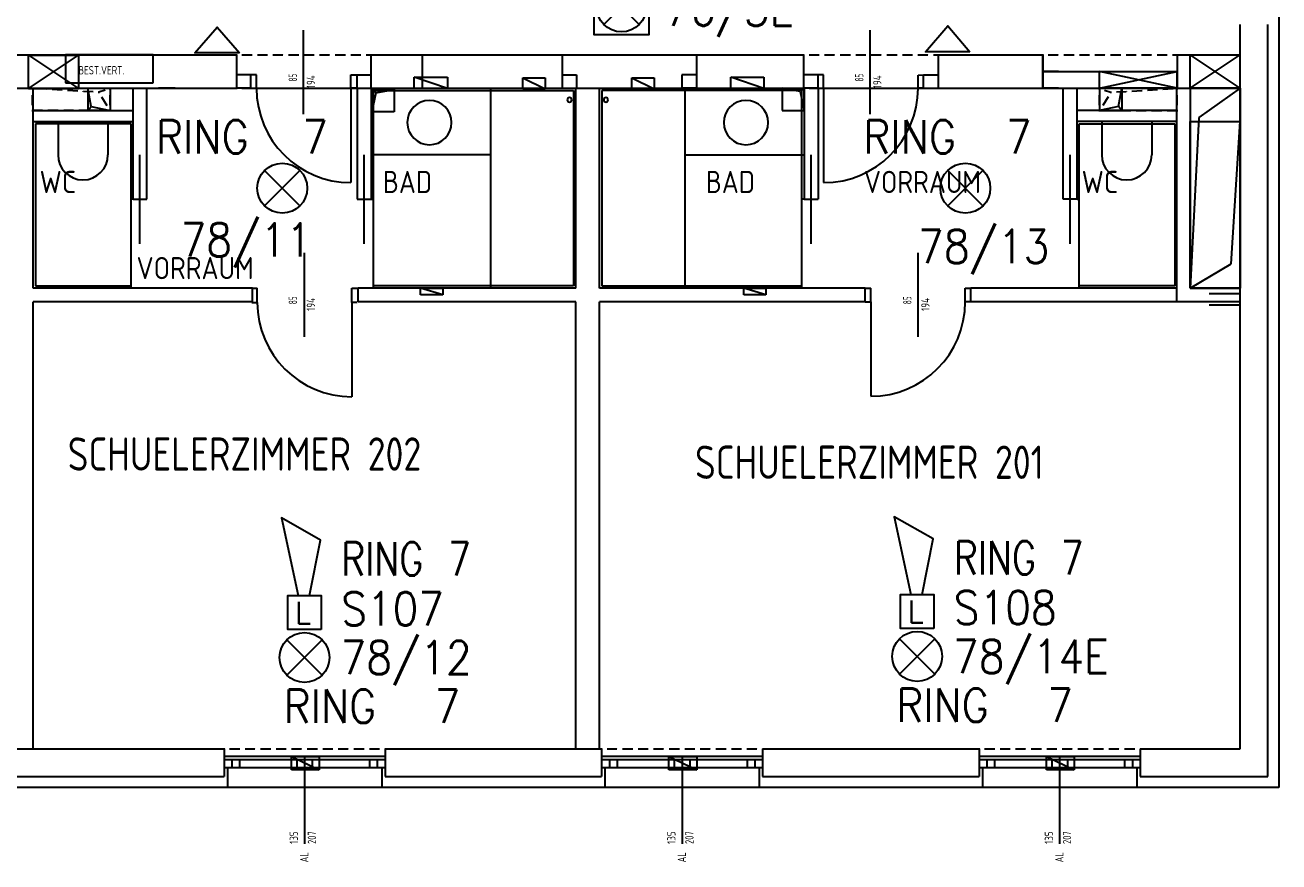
# Model space of a CAD drawing. Extents: x -85 to 7936, y -77 to 3090.
# Drawn here: x 3336 to 4465, y -77 to 677 of the extents above; entities that cross this region are included whole.
import ezdxf
from ezdxf.enums import TextEntityAlignment as Align

# ---------------------------------------------------------------- set-up
doc = ezdxf.new("R2010")
doc.units = 0
doc.header["$LTSCALE"] = 120
doc.linetypes.add('Y$0$ACHSE', pattern=[0.115, 0, -0.04, 0.075, 0])
doc.layers.get('0').update_dxf_attribs({"linetype": 'CONTINUOUS'})
doc.layers.add('SECO-BRAND', color=240, linetype='CONTINUOUS')
doc.layers.add('SECO-BRAND_LOOP', color=81, linetype='CONTINUOUS')
doc.styles.add('ROMANS', font='romans.shx', dxfattribs={"width": 0.9})
doc.styles.add('SMALL', font='ISO.SHX', dxfattribs={"height": 12.5})

# ---------------------------------------------------------------- blocks, each defined once
blk = doc.blocks.new('SecoS-indikator o mg')
blk.add_lwpolyline([(0.2, 0), (-0.2, 0), (0, 0.234)], close=True)
at = {"color": 81, "style": 'ROMANS', "width": 0.9, "flags": 1}
blk.add_attdef('MELDERNUMMER', (0.219, 0.425), '', height=0.3, dxfattribs=at)
at = {"style": 'ROMANS', "width": 0.9, "flags": 1}
for tag, p in [('PRODUKT_1', (-0.267, -0.029)), ('PRODUKT_2', (-0.267, -0.479)), ('TECHNIK', (-0.267, -0.931)), ('SECOPOS', (-0.267, -1.393))]:
    blk.add_attdef(tag, text='', height=0.3, dxfattribs=at).set_placement(p, align=Align.RIGHT)
at = {"color": 81, "style": 'ROMANS', "width": 0.9}
for tag, p in [('LINE_1', (0.219, -0.023)), ('LINE_2', (0.219, -0.475)), ('ZUSATZTEXT', (0.219, -0.92))]:
    blk.add_attdef(tag, p, '', height=0.3, dxfattribs=at)
at = {"layer": 'SECO-BRAND_LOOP', "color": 7, "style": 'ROMANS', "width": 0.8}
for tag, p, flags in [('RING', (0.219, 0.874), 9), ('RINGNUMMER', (1.183, 0.874), 1)]:
    blk.add_attdef(tag, p, '', height=0.3, dxfattribs=dict(at, flags=flags))
blk = doc.blocks.new('SecoS-opt zwdi')
for p, q in [((0.159, 0.159), (-0.159, -0.159)), ((-0.159, 0.159), (0.159, -0.159))]:
    blk.add_line(p, q)
for points in [[(-0.201, 0.32), (-0.001, 0.555), (0.199, 0.32)], [(0.25, 0.25), (-0.25, 0.25), (-0.25, -0.25), (0.25, -0.25)]]:
    blk.add_lwpolyline(points, close=True)
blk.add_circle((0, 0), 0.225)
at = {"style": 'ROMANS', "width": 0.9, "flags": 1}
for tag, p in [('PRODUKT_1', (-0.344, -0.147)), ('PRODUKT_2', (-0.344, -0.597)), ('TECHNIK', (-0.344, -1.049)), ('SECOPOS', (-0.344, -1.511))]:
    blk.add_attdef(tag, text='', height=0.3, dxfattribs=at).set_placement(p, align=Align.RIGHT)
at = {"color": 81, "style": 'ROMANS', "width": 0.9}
for tag, p in [('MELDERNUMMER', (0.33, -0.131)), ('LINE_1', (0.33, -0.579)), ('LINE_2', (0.33, -1.031)), ('ZUSATZTEXT', (0.33, -1.476))]:
    blk.add_attdef(tag, p, '', height=0.3, dxfattribs=at)
at = {"layer": 'SECO-BRAND_LOOP', "color": 7, "style": 'ROMANS', "width": 0.8, "flags": 8}
blk.add_attdef('RING', (0.33, 0.317), '', height=0.3, dxfattribs=at)
at = {"layer": 'SECO-BRAND_LOOP', "color": 7, "style": 'ROMANS', "width": 0.8}
blk.add_attdef('RINGNUMMER', (1.294, 0.317), '', height=0.3, dxfattribs=at)
blk = doc.blocks.new('SecoS-opt')
for p, q in [((0.159, 0.159), (-0.159, -0.159)), ((-0.159, 0.159), (0.159, -0.159))]:
    blk.add_line(p, q)
blk.add_circle((0, 0), 0.225)
at = {"style": 'ROMANS', "width": 0.9, "flags": 1}
for tag, p in [('PRODUKT_1', (-0.344, -0.147)), ('PRODUKT_2', (-0.344, -0.597)), ('TECHNIK', (-0.344, -1.049)), ('SECOPOS', (-0.344, -1.511))]:
    blk.add_attdef(tag, text='', height=0.3, dxfattribs=at).set_placement(p, align=Align.RIGHT)
at = {"color": 81, "style": 'ROMANS', "width": 0.9}
for tag, p in [('MELDERNUMMER', (0.33, -0.131)), ('LINE_1', (0.33, -0.989)), ('LINE_2', (0.33, -1.441)), ('ZUSATZTEXT', (0.33, -1.886))]:
    blk.add_attdef(tag, p, '', height=0.3, dxfattribs=at)
at = {"layer": 'SECO-BRAND_LOOP', "color": 7, "style": 'ROMANS', "width": 0.8, "flags": 8}
blk.add_attdef('RING', (0.33, -0.579), '', height=0.3, dxfattribs=at)
at = {"layer": 'SECO-BRAND_LOOP', "color": 7, "style": 'ROMANS', "width": 0.8}
blk.add_attdef('RINGNUMMER', (1.294, -0.579), '', height=0.3, dxfattribs=at)
blk = doc.blocks.new('SecoS-sirene loop')
blk.add_lwpolyline([(0.044, 0.307), (0.144, 0.807), (-0.206, 1.007), (-0.056, 0.307)])
blk.add_lwpolyline([(0.15, 0), (-0.15, 0), (-0.15, 0.306), (0.15, 0.306)], close=True)
at = {"color": 82, "style": 'ROMANS'}
blk.add_text('L', height=0.2, dxfattribs=at).set_placement((-0.085, 0.051))
at = {"style": 'ROMANS', "width": 0.9, "flags": 1}
for tag, p in [('PRODUKT_1', (-0.344, 0.022)), ('PRODUKT_2', (-0.344, -0.428)), ('TECHNIK', (-0.344, -0.88)), ('SECOPOS', (-0.344, -1.342))]:
    blk.add_attdef(tag, text='', height=0.3, dxfattribs=at).set_placement(p, align=Align.RIGHT)
at = {"color": 81, "style": 'ROMANS', "width": 0.9}
for tag, p in [('MELDERNUMMER', (0.33, 0.038)), ('LINE_1', (0.33, -0.41)), ('LINE_2', (0.33, -0.861)), ('ZUSATZTEXT', (0.33, -1.307))]:
    blk.add_attdef(tag, p, '', height=0.3, dxfattribs=at)
at = {"layer": 'SECO-BRAND_LOOP', "color": 7, "style": 'ROMANS', "width": 0.8, "flags": 8}
blk.add_attdef('RING', (0.33, 0.487), '', height=0.3, dxfattribs=at)
at = {"layer": 'SECO-BRAND_LOOP', "color": 7, "style": 'ROMANS', "width": 0.8}
blk.add_attdef('RINGNUMMER', (1.294, 0.487), '', height=0.3, dxfattribs=at)

msp = doc.modelspace()

# ---------------------------------------------------------------- linework, layer by layer
at = {"color": 252, "linetype": 'Continuous'}
for p, q in [((4465, 1510), (4465, 197)), ((4465, 1510), (4465, -10)), ((4430, 650), (4430, 677.5)), ((4430, 650), (4430, 677.5)), ((4455, 197), (4455, 677.5)), ((4455, 0), (4455, 677.5)), ((3586.6, 596.8), (3586.6, 672.3)), ((4096.8, 596.8), (4096.8, 672.3)), ((3260.4, 650), (3526.2, 650)), ((3338.9, 649.8), (3383.9, 649.8)), ((3338.9, 649.8), (3383.9, 619.8)), ((3338.9, 619.8), (3383.9, 649.8)), ((3338.9, 619.8), (3338.9, 649.8)), ((3451.2, 650), (3372.2, 650)), ((3372.2, 650), (3372.2, 625)), ((3383.9, 649.8), (3383.9, 619.8)), ((3451.2, 625), (3451.2, 650)), ((3526.2, 650), (3526.2, 620)), ((3647.4, 650), (3693.4, 650)), ((3647.4, 620), (3647.4, 650)), ((3693.4, 650), (3819.4, 650)), ((3693.4, 650), (3693.4, 620)), ((3819.4, 650), (3940.4, 650)), ((3819.4, 650), (3819.4, 620)), ((3940.4, 650), (4037, 650)), ((3940.4, 650), (3940.4, 620)), ((4037, 650), (4037, 620)), ((4158.2, 650), (4252.4, 650)), ((4158.2, 650), (4158.2, 620)), ((4252.4, 650), (4252.4, 620)), ((4252.4, 620), (4252.4, 650)), ((4252.4, 650), (4252.4, 620)), ((4373.4, 650), (4430, 650)), ((4373.4, 650), (4373.4, 620)), ((4430, 620), (4385, 650)), ((4385, 620), (4430, 650)), ((4385, 650), (4430, 650)), ((4385, 620), (4385, 650)), ((4402.3, 650), (4430, 650)), ((4430, 620), (4430, 650)), ((4266.4, 635), (4251.4, 635)), ((4252.4, 635), (4373.4, 635)), ((4303.4, 635), (4373.4, 635)), ((4373.4, 620), (4303.4, 635)), ((4303.4, 620), (4373.4, 635)), ((4303.4, 620), (4303.4, 635)), ((4373.4, 620), (4373.4, 635)), ((3372.2, 625), (3451.2, 625)), ((3539.2, 632), (3526.2, 632)), ((3544.2, 632), (3539.2, 632)), ((3539.2, 620), (3539.2, 632)), ((3544.2, 620), (3544.2, 632)), ((3629.2, 620), (3629.2, 632)), ((3629.2, 632), (3634.9, 632)), ((3634.9, 620), (3634.9, 632)), ((3634.9, 632), (3647.4, 632)), ((3686.3, 619.9), (3686.3, 629.9)), ((3716.2, 619.9), (3686.3, 629.9)), ((3686.3, 629.9), (3716.2, 629.9)), ((3686.3, 629.9), (3716.2, 629.9)), ((3716.2, 629.9), (3716.2, 619.9)), ((3716.2, 629.9), (3716.2, 619.9)), ((3784.1, 629.4), (3804.1, 619.4)), ((3784.1, 629.4), (3804.1, 629.4)), ((3784.1, 619.4), (3784.1, 629.4)), ((3784.1, 619.4), (3784.1, 629.4)), ((3804.1, 629.4), (3804.1, 619.4)), ((3819.4, 632), (3832.4, 632)), ((3832.4, 632), (3832.4, 620)), ((3882.3, 619.4), (3882.3, 629.4)), ((3882.3, 629.4), (3902.3, 619.4)), ((3882.3, 629.4), (3902.3, 629.4)), ((3882.3, 619.4), (3882.3, 629.4)), ((3902.3, 629.4), (3902.3, 619.4)), ((3927.4, 632), (3927.4, 620)), ((3940.4, 632), (3927.4, 632)), ((3971.3, 629.9), (4001.2, 629.9)), ((4001.2, 619.9), (3971.3, 629.9)), ((3971.3, 619.9), (3971.3, 629.9)), ((3971.3, 629.9), (4001.2, 629.9)), ((4001.2, 629.9), (4001.2, 619.9)), ((4001.2, 629.9), (4001.2, 619.9)), ((4050, 632), (4037, 632)), ((4055, 632), (4050, 632)), ((4050, 620), (4050, 632)), ((4055, 620), (4055, 632)), ((4140, 631.9), (4145, 632)), ((4140, 620), (4140, 631.9)), ((4145, 620), (4145, 632)), ((4145, 632), (4158, 632)), ((3260.4, 620), (3526.2, 620)), ((3338.9, 619.8), (3383.9, 619.8)), ((3343.2, 440), (3343.2, 620)), ((3395.4, 603.6), (3392.5, 620)), ((3392.5, 620), (3392.5, 600)), ((3392.5, 620), (3412.5, 620)), ((3412.5, 620), (3412.5, 600)), ((3433.1, 520), (3433.1, 620)), ((3445.6, 520), (3445.6, 620)), ((3471, 620), (3456, 620)), ((3539.2, 620), (3526.2, 620)), ((3539.2, 620), (3544.2, 620)), ((3544.2, 620), (3629.2, 620)), ((3629.2, 620), (3629.2, 535)), ((3634.2, 620), (3629.2, 620)), ((3634.9, 620), (3634.9, 520)), ((3634.9, 620), (3647.9, 620)), ((3647.4, 620), (3647.4, 520)), ((3647.9, 620), (3693.4, 620)), ((3648.2, 598.9), (3648.2, 618.9)), ((3648.2, 598.9), (3648.2, 618.9)), ((3648.2, 618.9), (3651.7, 616)), ((3648.2, 618.9), (3651.7, 616)), ((3668.2, 618.9), (3648.2, 618.9)), ((3651.7, 616), (3648.2, 598.9)), ((3649.5, 618), (3829.8, 618)), ((3649.5, 440), (3649.5, 618)), ((3651.7, 616), (3668.2, 618.9)), ((3668.2, 618.9), (3668.2, 598.9)), ((3716.2, 619.9), (3686.3, 619.9)), ((3693.4, 620), (3819.4, 620)), ((3755, 620), (3755, 440)), ((3804.1, 619.4), (3784.1, 619.4)), ((3804.1, 619.4), (3784.1, 619.4)), ((3819.4, 620), (3940.4, 620)), ((3819.4, 620), (3832.4, 620)), ((3829.8, 618), (3829.8, 442)), ((3831.7, 440), (3831.7, 620)), ((3853.2, 440), (3853.2, 620)), ((4035.5, 618), (3855.2, 618)), ((3855.2, 618), (3855.2, 442)), ((3902.3, 619.4), (3882.3, 619.4)), ((3902.3, 619.4), (3882.3, 619.4)), ((3940.4, 620), (3927.4, 620)), ((3930, 620), (3930, 440)), ((3940.4, 620), (4037, 620)), ((4001.2, 619.9), (3971.3, 619.9)), ((4033.9, 617.1), (4017.5, 620)), ((4017.5, 620), (4037.5, 620)), ((4017.5, 620), (4017.5, 600)), ((4037.5, 620), (4033.9, 617.1)), ((4037.5, 620), (4033.9, 617.1)), ((4033.9, 617.1), (4037.5, 600)), ((4035.5, 440), (4035.5, 618)), ((4050, 620), (4037, 620)), ((4037.5, 620), (4037.5, 520)), ((4037.5, 600), (4037.5, 620)), ((4037.5, 600), (4037.5, 620)), ((4050, 620), (4050, 520)), ((4050, 620), (4055, 620)), ((4055, 620), (4140, 620)), ((4055, 620), (4055, 535)), ((4145, 620), (4140, 620)), ((4145, 620), (4158, 620)), ((4158.2, 620), (4252.4, 620)), ((4266.4, 620), (4251.4, 620)), ((4252.4, 620), (4373.4, 620)), ((4270.7, 520), (4270.7, 620)), ((4283.2, 520), (4283.2, 620)), ((4373.4, 620), (4303.4, 620)), ((4303.4, 620), (4303.4, 600)), ((4323.4, 620), (4303.4, 620)), ((4320.5, 603.6), (4323.4, 620)), ((4323.4, 620), (4323.4, 600)), ((4373.2, 427.5), (4373.2, 620)), ((4373.4, 620), (4430, 620)), ((4385, 620), (4385, 440)), ((4430, 620), (4385, 620)), ((4430, 620), (4390, 620)), ((4430, 620), (4393, 593.7)), ((4402.3, 620), (4430, 620)), ((4430, 197), (4430, 620)), ((4430, 25), (4430, 620)), ((4430, 620), (4430, 440)), ((3343.2, 600), (3432.7, 600)), ((3392.5, 600), (3395.4, 603.6)), ((3392.5, 600), (3395.4, 603.6)), ((3412.5, 600), (3392.5, 600)), ((3412.5, 600), (3392.5, 600)), ((3395.4, 603.6), (3412.5, 600)), ((3668.2, 598.9), (3648.2, 598.9)), ((4017.5, 600), (4037.5, 600)), ((4372.6, 600), (4283.2, 600)), ((4320.5, 603.6), (4303.4, 600)), ((4303.4, 600), (4323.4, 600)), ((4303.4, 600), (4323.4, 600)), ((4323.4, 600), (4320.5, 603.6)), ((4323.4, 600), (4320.5, 603.6)), ((3343.2, 590), (3432.7, 590)), ((3345.2, 587.9), (3345.2, 442)), ((3431.3, 587.9), (3345.2, 587.9)), ((3365.5, 590), (3365.5, 560)), ((3410.5, 590), (3410.5, 560)), ((3431.3, 440), (3431.3, 587.9)), ((4372.6, 590), (4283.2, 590)), ((4285.2, 588), (4371.2, 588)), ((4285.2, 440), (4285.2, 588)), ((4305.4, 590), (4305.4, 560)), ((4350.4, 590), (4350.4, 560)), ((4371.2, 588), (4371.2, 442)), ((4393, 593.7), (4385, 440)), ((4385, 440), (4385, 590)), ((4385, 590), (4430, 590)), ((4422, 461.9), (4430, 590)), ((4430, 440), (4430, 590)), ((3439.3, 480), (3439.3, 560)), ((3641.1, 480), (3641.1, 560)), ((3755, 560), (3647.4, 560)), ((3930, 560), (4037.5, 560)), ((4043.7, 480), (4043.7, 560)), ((4276.9, 480), (4276.9, 560)), ((3433.3, 520), (3431.3, 520)), ((3433.1, 520), (3445.6, 520)), ((3634.9, 520), (3647.4, 520)), ((3647.5, 520), (3649.5, 520)), ((4037.5, 520), (4035.5, 520)), ((4037.5, 520), (4050, 520)), ((4283.2, 520), (4270.7, 520)), ((4283.2, 520), (4285.2, 520)), ((3587.6, 396.2), (3587.6, 471.7)), ((4140, 396.2), (4140, 471.7)), ((4385, 440), (4422, 461.9)), ((3345.2, 442), (3431.3, 442)), ((3829.8, 442), (3649.5, 442)), ((3855.2, 442), (4035.5, 442)), ((4371.2, 442), (4285.2, 442)), ((3540.7, 440), (3343.2, 440)), ((3471, 440), (3456, 440)), ((3540, 440), (3545, 440)), ((3540.7, 427.5), (3540.7, 440)), ((3545, 427.1), (3545, 440)), ((3630, 427.1), (3630, 440)), ((3630, 440), (3635.7, 440)), ((3831.7, 440), (3635.7, 440)), ((3635.7, 427.5), (3635.7, 440)), ((3692, 439.9), (3712, 439.9)), ((3712, 433.9), (3692, 439.9)), ((3692, 433.9), (3692, 439.9)), ((3692, 439.9), (3712, 439.9)), ((3712, 433.9), (3692, 433.9)), ((3712, 439.9), (3712, 433.9)), ((3712, 439.9), (3712, 433.9)), ((4092.5, 440), (3853.2, 440)), ((3983, 440), (4003, 440)), ((4003, 434), (3983, 440)), ((3983, 434), (3983, 440)), ((3983, 440), (4003, 440)), ((4003, 434), (3983, 434)), ((4003, 440), (4003, 434)), ((4003, 440), (4003, 434)), ((4092.5, 427.5), (4092.5, 440)), ((4092.5, 440), (4097.5, 440)), ((4097.5, 427.5), (4097.5, 440)), ((4182.5, 427.5), (4182.5, 440)), ((4182.5, 440), (4187.5, 440)), ((4373.2, 440), (4187.5, 440)), ((4187.5, 427.5), (4187.5, 440)), ((4430, 440), (4385, 440)), ((4385, 440), (4430, 440)), ((4430, 440), (4385, 440)), ((4430, 440), (4402.3, 440)), ((4402.3, 435), (4430, 435)), ((3343.2, 25), (3343.2, 427.5)), ((3540.7, 427.5), (3343.2, 427.5)), ((3540, 427.1), (3545, 427.1)), ((3630, 427.1), (3630, 342.1)), ((3635, 427.1), (3630, 427.1)), ((3831.7, 427.5), (3635.7, 427.5)), ((3831.7, 25), (3831.7, 427.5)), ((3853.2, 25), (3853.2, 427.5)), ((4092.5, 427.5), (3853.2, 427.5)), ((4092.5, 427.5), (4097.5, 427.5)), ((4097.5, 427.5), (4097.5, 342.5)), ((4187.5, 427.5), (4182.5, 427.5)), ((4430, 427.5), (4187.5, 427.5)), ((4430, 427.5), (4402.3, 427.5)), ((4402.3, 425), (4430, 425)), ((3320, 25), (3515, 25)), ((3515, 25), (3515, 0)), ((3660, 25), (3660, 0)), ((3660, 25), (3855, 25)), ((3855, 25), (3855, 0)), ((4000, 25), (4195, 25)), ((4000, 25), (4000, 0)), ((4195, 25), (4195, 0)), ((4340, 25), (4340, 0)), ((4340, 25), (4430, 25)), ((3660, 18), (3515, 18)), ((3660, 15), (3515, 15)), ((3522, 15), (3522, 8)), ((3529, 15), (3529, 8)), ((3575.7, 6), (3575.7, 18)), ((3575.7, 18), (3600.7, 6)), ((3575.7, 6), (3575.7, 18)), ((3575.7, 18), (3600.7, 18)), ((3580.5, 15), (3580.5, 8)), ((3587.5, 18), (3587.5, -60.8)), ((3587.5, 15), (3587.5, 8)), ((3594.5, 15), (3594.5, 8)), ((3600.7, 18), (3600.7, 6)), ((3646, 15), (3646, 8)), ((3653, 15), (3653, 8)), ((4000, 18), (3855, 18)), ((4000, 15), (3855, 15)), ((3862, 15), (3862, 8)), ((3869, 15), (3869, 8)), ((3915.7, 6), (3915.7, 18)), ((3915.7, 18), (3940.7, 6)), ((3915.7, 6), (3915.7, 18)), ((3915.7, 18), (3940.7, 18)), ((3920.5, 15), (3920.5, 8)), ((3927.5, 18), (3927.5, -60.8)), ((3927.5, 15), (3927.5, 8)), ((3934.5, 15), (3934.5, 8)), ((3940.7, 18), (3940.7, 6)), ((3986, 15), (3986, 8)), ((3993, 15), (3993, 8)), ((4340, 18), (4195, 18)), ((4340, 15), (4195, 15)), ((4202, 15), (4202, 8)), ((4209, 15), (4209, 8)), ((4255.7, 6), (4255.7, 18)), ((4255.7, 18), (4280.7, 6)), ((4255.7, 6), (4255.7, 18)), ((4255.7, 18), (4280.7, 18)), ((4260.5, 15), (4260.5, 8)), ((4267.5, 18), (4267.5, -60.8)), ((4267.5, 15), (4267.5, 8)), ((4274.5, 15), (4274.5, 8)), ((4280.7, 18), (4280.7, 6)), ((4326, 15), (4326, 8)), ((4333, 15), (4333, 8)), ((3320, 0), (3515, 0)), ((3515, 8), (3660, 8)), ((3518, 8), (3518, -10)), ((3600.7, 6), (3575.7, 6)), ((3600.7, 6), (3575.7, 6)), ((3657, 8), (3657, -10)), ((3660, 0), (3855, 0)), ((3855, 8), (4000, 8)), ((3858, 8), (3858, -10)), ((3940.7, 6), (3915.7, 6)), ((3940.7, 6), (3915.7, 6)), ((3997, 8), (3997, -10)), ((4000, 0), (4195, 0)), ((4195, 8), (4340, 8)), ((4198, 8), (4198, -10)), ((4280.7, 6), (4255.7, 6)), ((4280.7, 6), (4255.7, 6)), ((4337, 8), (4337, -10)), ((4340, 0), (4455, 0)), ((4465, -10), (-9.5, -10))]:
    msp.add_line(p, q, dxfattribs=at)
at = {"color": 252, "linetype": 'Y$0$ACHSE'}
for p, q in [((3526.2, 650), (3647.4, 650)), ((4037, 650), (4158, 650)), ((4252.4, 650), (4373.4, 650)), ((3342.5, 620), (3412.5, 620)), ((3342.5, 620), (3412.5, 620)), ((3402.2, 616.4), (3342.5, 620)), ((3342.5, 600), (3342.5, 620)), ((3412.5, 620), (3402.2, 616.4)), ((3412.5, 620), (3402.2, 616.4)), ((3402.2, 616.4), (3412.5, 600)), ((3412.5, 600), (3412.5, 620)), ((3526.2, 620), (3647.4, 620)), ((4037, 620), (4156.8, 620)), ((4373.4, 620), (4303.4, 620)), ((4373.4, 620), (4303.4, 620)), ((4303.4, 600), (4303.4, 620)), ((4303.4, 620), (4313.7, 616.4)), ((4303.4, 620), (4313.7, 616.4)), ((4313.7, 616.4), (4303.4, 600)), ((4313.7, 616.4), (4373.4, 620)), ((4373.4, 600), (4373.4, 620)), ((3412.5, 600), (3342.5, 600)), ((4303.4, 600), (4373.4, 600)), ((3515, 25), (3660, 25)), ((3855, 25), (4000, 25)), ((4195, 25), (4340, 25))]:
    msp.add_line(p, q, dxfattribs=at)
at = {"color": 252, "linetype": 'Continuous'}
for centre, radius, start, end in [((3629.2, 620), 85, 180, 270), ((3826.1, 609.6), 2, 0, 180), ((3858.9, 609.6), 2, 0, 180), ((4055, 620), 85, 270, 0), ((3700, 589.1), 20, 0, 180), ((3826.1, 609.6), 2, 180, 0), ((3858.9, 609.6), 2, 180, 0), ((3985, 589.1), 20, 0, 180), ((3700, 589.1), 20, 180, 0), ((3985, 589.1), 20, 180, 0), ((3388, 560), 22.5, 180, 0), ((4327.9, 560), 22.5, 180, 0), ((3630, 427.1), 85, 180, 270), ((4097.5, 427.5), 85, 270, 0)]:
    msp.add_arc(centre, radius, start, end, dxfattribs=at)

# ---------------------------------------------------------------- block references
at = {"layer": 'SECO-BRAND'}
ref = msp.add_blockref('SecoS-opt zwdi', (3873, 693.3, 280), dxfattribs=dict(at, xscale=100, yscale=100, zscale=100))
ref.add_attrib('MELDERNUMMER', '76/3E', (3911.4, 676.2, -27720), dxfattribs={"layer": '0', "color": 81, "height": 30, "style": 'ROMANS', "width": 0.9})
ref.add_attrib('RINGNUMMER', '7', (4050.9, 721.1, -27720), dxfattribs={"layer": 'SECO-BRAND_LOOP', "color": 7, "height": 30, "style": 'ROMANS', "width": 0.9})
ref.add_attrib('RING', 'RING', (3911.5, 721.1, -27720), dxfattribs={"layer": 'SECO-BRAND_LOOP', "color": 7, "height": 30, "style": 'ROMANS', "width": 0.9, "flags": 8})
at = {"layer": 'SECO-BRAND', "xscale": 100, "yscale": 100, "zscale": 100}
for p in [(3508.8, 651.8, 220), (4166.7, 652.9, 220)]:
    msp.add_blockref('SecoS-indikator o mg', p, dxfattribs=at)
at = {"layer": 'SECO-BRAND'}
ref = msp.add_blockref('SecoS-opt', (3567.5, 530, 280), dxfattribs=dict(at, xscale=100, yscale=100, zscale=100))
ref.add_attrib('MELDERNUMMER', '78/11', (3476, 468.4, -27720), dxfattribs={"layer": '0', "color": 81, "height": 30, "style": 'ROMANS', "width": 0.9})
ref.add_attrib('RINGNUMMER', '7', (3585.6, 561.3, -27720), dxfattribs={"layer": 'SECO-BRAND_LOOP', "color": 7, "height": 30, "style": 'ROMANS', "width": 0.9})
ref.add_attrib('RING', 'RING', (3453.9, 561.3, -27720), dxfattribs={"layer": 'SECO-BRAND_LOOP', "color": 7, "height": 30, "style": 'ROMANS', "width": 0.9, "flags": 8})
ref = msp.add_blockref('SecoS-opt', (4182.6, 530, 280), dxfattribs=dict(at, xscale=100, yscale=100, zscale=100))
ref.add_attrib('MELDERNUMMER', '78/13', (4140.1, 462.5, -27720), dxfattribs={"layer": '0', "color": 81, "height": 30, "style": 'ROMANS', "width": 0.9})
ref.add_attrib('RINGNUMMER', '7', (4219.1, 561.3, -27720), dxfattribs={"layer": 'SECO-BRAND_LOOP', "color": 7, "height": 30, "style": 'ROMANS', "width": 0.9})
ref.add_attrib('RING', 'RING', (4090.8, 561.3, -27720), dxfattribs={"layer": 'SECO-BRAND_LOOP', "color": 7, "height": 30, "style": 'ROMANS', "width": 0.9, "flags": 8})
at = {"layer": 'SECO-BRAND', "xscale": 100, "yscale": 100, "zscale": 100}
for p, values in [((3587.5, 132.3, 280), {'MELDERNUMMER': 'S107', 'RING': 'RING', 'RINGNUMMER': '7'}), ((4139.2, 133.3, 280), {'MELDERNUMMER': 'S108', 'RING': 'RING', 'RINGNUMMER': '7'})]:
    msp.add_blockref('SecoS-sirene loop', p, dxfattribs=at).add_auto_attribs(values)
at = {"layer": 'SECO-BRAND'}
ref = msp.add_blockref('SecoS-opt', (3587.5, 107.2, 280), dxfattribs=dict(at, xscale=100, yscale=100, zscale=100))
ref.add_attrib('MELDERNUMMER', '78/12', (3620, 92.1, -27720), dxfattribs={"layer": '0', "color": 81, "height": 30, "style": 'ROMANS', "width": 0.9})
ref.add_attrib('RINGNUMMER', '7', (3704.7, 48.2, -27720), dxfattribs={"layer": 'SECO-BRAND_LOOP', "color": 7, "height": 30, "style": 'ROMANS', "width": 0.9})
ref.add_attrib('RING', 'RING', (3568.7, 48.2, -27720), dxfattribs={"layer": 'SECO-BRAND_LOOP', "color": 7, "height": 30, "style": 'ROMANS', "width": 0.9, "flags": 8})
ref = msp.add_blockref('SecoS-opt', (4139.2, 108.2, 280), dxfattribs=dict(at, xscale=100, yscale=100, zscale=100))
ref.add_attrib('MELDERNUMMER', '78/14E', (4171.6, 93.1, -27720), dxfattribs={"layer": '0', "color": 81, "height": 30, "style": 'ROMANS', "width": 0.9})
ref.add_attrib('RINGNUMMER', '7', (4256.4, 49.1, -27720), dxfattribs={"layer": 'SECO-BRAND_LOOP', "color": 7, "height": 30, "style": 'ROMANS', "width": 0.9})
ref.add_attrib('RING', 'RING', (4120.4, 49.1, -27720), dxfattribs={"layer": 'SECO-BRAND_LOOP', "color": 7, "height": 30, "style": 'ROMANS', "width": 0.9, "flags": 8})

# ---------------------------------------------------------------- texts
at = {"color": 252, "style": 'SMALL'}
for s, height, width, p in [('BEST.VERT.', 7.5, 0.879365, (3383.9, 640)), ('BAD', 20, 0.942857, (3658.1, 545.6)), ('BAD', 20, 0.942857, (3948.9, 545.6)), ('VORRAUM', 20, 0.954545, (4091.2, 545.6)), ('VORRAUM', 20, 0.954545, (3436.2, 468)), ('SCHUELERZIMMER 202', 30, 0.874286, (3374.3, 305.5)), ('SCHUELERZIMMER 201', 30, 0.874286, (3939.2, 298.1))]:
    msp.add_text(s, height=height, dxfattribs=dict(at, width=width)).set_placement(p, align=Align.TOP_LEFT)
for s, width, p in [('  85', 0.571429, (3573.2, 620)), ('194', 0.867857, (3589.5, 620)), ('  85', 0.571429, (4083.3, 620)), ('194', 0.867857, (4099.6, 620)), ('  85', 0.571429, (3573.2, 419.4)), ('194', 0.867857, (3589.5, 419.4)), ('  85', 0.571429, (4126.6, 419.4)), ('194', 0.867857, (4142.9, 419.4)), ('135', 0.867857, (3574.1, -60.8)), ('207', 0.816807, (3590.4, -60.8)), ('135', 0.867857, (3914.1, -60.8)), ('207', 0.816807, (3930.4, -60.8)), ('135', 0.867857, (4254.1, -60.8)), ('207', 0.816807, (4270.4, -60.8)), ('AL', 0.842857, (3583.5, -77.4)), ('AL', 0.842857, (3923.5, -77.4)), ('AL', 0.842857, (4263.5, -77.4))]:
    msp.add_text(s, height=7.5, rotation=90, dxfattribs=dict(at, width=width)).set_placement(p, align=Align.TOP_LEFT)
for p in [(3348.9, 545.6), (4287.3, 545.6)]:
    msp.add_text('WC', height=20, dxfattribs=at).set_placement(p, align=Align.TOP_LEFT)

doc.saveas('drawing.dxf')
